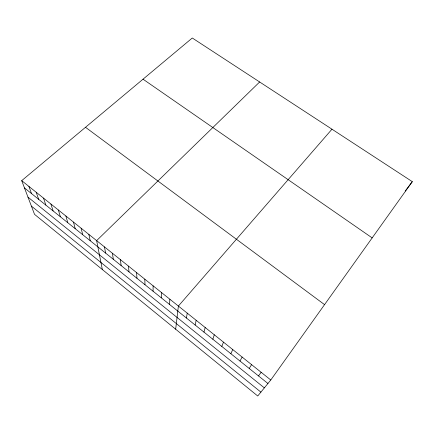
<?xml version="1.0" encoding="UTF-8"?>
<svg xmlns="http://www.w3.org/2000/svg" width="434" height="434" viewBox="0 0 434 434"><rect width="100%" height="100%" fill="white"/><g stroke="black" fill="none" stroke-linecap="round" stroke-linejoin="round"><path stroke-width="0.65" d="M153.083 291.241L153.093 285.811M161.253 297.8L161.448 292.494M169.488 304.413L169.884 299.243M175.672 329.211L178.39 306.057L331.977 129.202M186.441 318.03L187.238 313.136M195.159 325.033L196.168 320.281M203.958 332.108L205.184 327.502M212.844 339.242L214.287 334.782M221.812 346.44L223.477 342.138M230.861 353.715L232.754 349.565M239.997 361.05L242.123 357.063M249.219 368.461L251.584 364.636M258.528 375.942L261.132 372.28M270.778 380L412.3 181.645L192.284 38.002L21.7 180.653L34.53 214.347L257.736 395.998L270.778 380L21.7 180.653M405.21 191.02L412.3 181.645M259.646 81.983L96.636 240.626L102.343 269.536M143.03 79.189L372.166 237.897M85.509 127.292L324.551 304.63M24.472 187.927L267.93 383.493M27.971 197.128L264.355 387.877M31.389 206.096L260.894 392.124M28.91 186.419L31.541 193.607M36.185 192.24L38.669 199.331M43.519 198.11L45.852 205.103M50.914 204.029L53.1 210.924M58.373 210.002L60.407 216.794M65.892 216.018L67.775 222.713M73.482 222.094L75.207 228.68M81.131 228.213L82.699 234.696M88.851 234.393L90.256 240.767M104.491 246.908L105.56 253.06M112.411 253.25L113.312 259.288M120.408 259.646L121.129 265.57M128.469 266.102L129.012 271.901M136.607 272.612L136.965 278.292M144.81 279.181L144.994 284.737"/></g></svg>
